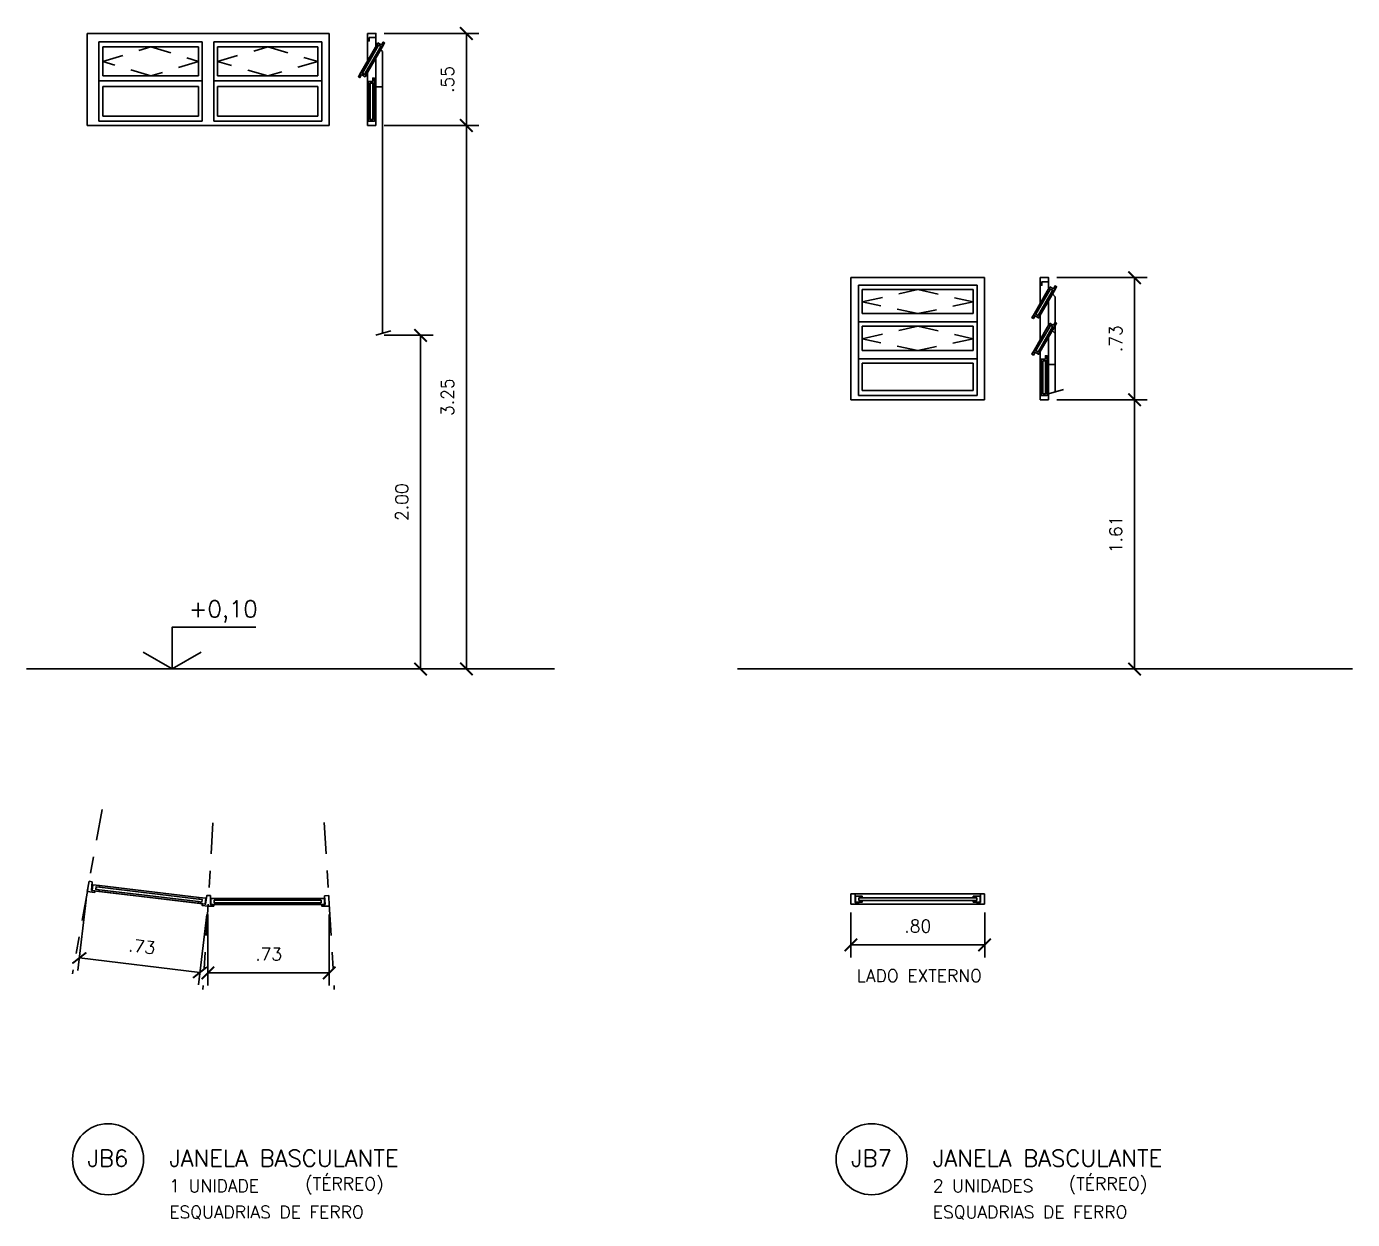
# Model space of a CAD drawing. Header units: millimetres. Extents: x 193 to 586, y 108 to 133.
# Drawn here: x 388.85 to 396.78, y 125.87 to 133 of the extents above; entities that cross this region are included whole.
import ezdxf

# ---------------------------------------------------------------- set-up
doc = ezdxf.new("R2010")
doc.units = ezdxf.units.MM
doc.linetypes.add('CENTER', pattern=[0.6, 0.375, -0.075, 0.075, -0.075])
doc.linetypes.add('HIDDEN', pattern=[0.375, 0.25, -0.125])
for name, color, linetype in [('CAIX', 2, 'Continuous'), ('CAIXN', 7, 'Continuous'), ('COTAS', 1, 'Continuous'), ('EIXOS', 141, 'CENTER'), ('LPROJ', 7, 'HIDDEN'), ('LVISTA01', 8, 'Continuous'), ('LVISTA02', 1, 'Continuous'), ('NOTAS', 2, 'Continuous'), ('REVEST', 2, 'Continuous')]:
    doc.layers.add(name, color=color, linetype=linetype)
doc.styles.add('100-50', font='romans.shx', dxfattribs={"height": 0.125})
doc.styles.add('60-50', font='romans.shx', dxfattribs={"height": 0.075})
doc.styles.add('80-50', font='romans.shx', dxfattribs={"height": 0.1})
doc.dimstyles.new('50', dxfattribs={"dimtxt": 0.1, "dimasz": 2.5, "dimexe": 1.25, "dimexo": 0.625, "dimgap": 0.075, "dimtad": 1, "dimzin": 0, "dimdsep": 46, "dimtxsty": '60-50', "dimcen": 2.5, "dimclrt": 3, "dimadec": 0, "dimazin": 0, "dimtfac": 1, "dimtmove": 0, "dimatfit": 3, "dimfxl": 1, "dimarcsym": 0})

# ---------------------------------------------------------------- blocks, each defined once
blk = doc.blocks.new('_ARCHTICK')
at = {"color": 0, "linetype": 'ByBlock', "const_width": 0.15}
blk.add_lwpolyline([(-0.5, -0.5), (0.5, 0.5)], dxfattribs=at)
blk = doc.blocks.new('*D124')
at = {"color": 0, "linetype": 'ByBlock'}
for p, q in [((183.0079, 230.482), (183.008, 230.0576)), ((183.7338, 230.4822), (183.7339, 230.0578)), ((183.008, 230.1326), (183.7339, 230.1328))]:
    blk.add_line(p, q, dxfattribs=at)
at = {"layer": 'DEFPOINTS', "color": 0, "linetype": 'ByBlock'}
for p in [(183.0079, 230.532), (183.7338, 230.5322), (183.7339, 230.1328)]:
    blk.add_point(p, dxfattribs=at)
at = {"color": 0, "linetype": 'ByBlock', "xscale": 0.075, "yscale": 0.075, "zscale": 0.075}
for p, rotation in [((183.008, 230.1326), 180.0129315404788), ((183.7339, 230.1328), 0.01293154047883097)]:
    blk.add_blockref('_ARCHTICK', p, dxfattribs=dict(at, rotation=rotation))
at = {"color": 3, "linetype": 'ByBlock', "insert": (183.3709, 230.2452), "char_height": 0.075, "attachment_point": 5, "rotation": 0.01293, "style": '60-50'}
blk.add_mtext('.73', dxfattribs=at)
blk = doc.blocks.new('*D125')
at = {"color": 0, "linetype": 'ByBlock'}
for p, q in [((182.2805, 230.5689), (182.23, 230.1475)), ((183.0019, 230.4824), (182.9513, 230.061)), ((182.2389, 230.222), (182.9602, 230.1355))]:
    blk.add_line(p, q, dxfattribs=at)
at = {"layer": 'DEFPOINTS', "color": 0, "linetype": 'ByBlock'}
for p in [(182.2865, 230.6185), (183.0078, 230.532), (182.9602, 230.1355)]:
    blk.add_point(p, dxfattribs=at)
at = {"color": 0, "linetype": 'ByBlock', "xscale": 0.075, "yscale": 0.075, "zscale": 0.075}
for p, rotation in [((182.2389, 230.222), 173.1596565439788), ((182.9602, 230.1355), 353.1596565439788)]:
    blk.add_blockref('_ARCHTICK', p, dxfattribs=dict(at, rotation=rotation))
at = {"color": 3, "linetype": 'ByBlock', "insert": (182.613, 230.2904), "char_height": 0.075, "attachment_point": 5, "rotation": 353.15966, "style": '60-50'}
blk.add_mtext('.73', dxfattribs=at)
blk = doc.blocks.new('*D126')
at = {"color": 0, "linetype": 'ByBlock'}
for p, q in [((180.6448, 235.7498), (181.2105, 235.7498)), ((181.1355, 235.7498), (181.1355, 235.1999)), ((180.6448, 235.1999), (181.2105, 235.1999))]:
    blk.add_line(p, q, dxfattribs=at)
at = {"layer": 'DEFPOINTS', "color": 0, "linetype": 'ByBlock'}
for p in [(180.5948, 235.7498), (180.5948, 235.1999), (181.1355, 235.1999)]:
    blk.add_point(p, dxfattribs=at)
at = {"color": 0, "linetype": 'ByBlock', "xscale": 0.075, "yscale": 0.075, "zscale": 0.075}
for p, rotation in [((181.1355, 235.7498), 90), ((181.1355, 235.1999), 270)]:
    blk.add_blockref('_ARCHTICK', p, dxfattribs=dict(at, rotation=rotation))
at = {"color": 3, "linetype": 'ByBlock', "insert": (181.023, 235.4749), "char_height": 0.075, "attachment_point": 5, "rotation": 90, "style": '60-50'}
blk.add_mtext('.55', dxfattribs=at)
blk = doc.blocks.new('*D127')
at = {"color": 0, "linetype": 'ByBlock'}
for p, q in [((181.1355, 235.1999), (181.1355, 231.9498)), ((181.1343, 231.9498), (181.0605, 231.9498))]:
    blk.add_line(p, q, dxfattribs=at)
at = {"layer": 'DEFPOINTS', "color": 0, "linetype": 'ByBlock'}
for p in [(180.5948, 235.1999), (181.1355, 231.9498), (181.1843, 231.9498)]:
    blk.add_point(p, dxfattribs=at)
at = {"color": 0, "linetype": 'ByBlock', "xscale": 0.075, "yscale": 0.075, "zscale": 0.075}
for p, rotation in [((181.1355, 235.1999), 90), ((181.1355, 231.9498), 270)]:
    blk.add_blockref('_ARCHTICK', p, dxfattribs=dict(at, rotation=rotation))
at = {"color": 3, "linetype": 'ByBlock', "insert": (181.023, 233.5749), "char_height": 0.075, "attachment_point": 5, "rotation": 90, "style": '60-50'}
blk.add_mtext('3.25', dxfattribs=at)
blk = doc.blocks.new('*D128')
at = {"color": 0, "linetype": 'ByBlock'}
for p, q in [((180.6448, 233.9449), (180.9371, 233.9449)), ((180.8621, 233.9449), (180.8621, 231.9498)), ((180.8633, 231.9498), (180.9371, 231.9498))]:
    blk.add_line(p, q, dxfattribs=at)
at = {"layer": 'DEFPOINTS', "color": 0, "linetype": 'ByBlock'}
for p in [(180.5948, 233.9449), (180.8133, 231.9498), (180.8621, 231.9498)]:
    blk.add_point(p, dxfattribs=at)
at = {"color": 0, "linetype": 'ByBlock', "xscale": 0.075, "yscale": 0.075, "zscale": 0.075}
for p, rotation in [((180.8621, 233.9449), 90), ((180.8621, 231.9498), 270)]:
    blk.add_blockref('_ARCHTICK', p, dxfattribs=dict(at, rotation=rotation))
at = {"color": 3, "linetype": 'ByBlock', "insert": (180.7496, 232.9474), "char_height": 0.075, "attachment_point": 5, "rotation": 90, "style": '60-50'}
blk.add_mtext('2.00', dxfattribs=at)
blk = doc.blocks.new('*D129')
at = {"color": 0, "linetype": 'ByBlock'}
for p, q in [((163.7356, 230.4937), (163.7356, 230.2252)), ((164.5356, 230.4937), (164.5356, 230.2252)), ((163.7356, 230.3002), (164.5356, 230.3002))]:
    blk.add_line(p, q, dxfattribs=at)
at = {"layer": 'DEFPOINTS', "color": 0, "linetype": 'ByBlock'}
for p in [(163.7356, 230.5437), (164.5356, 230.5437), (164.5356, 230.3002)]:
    blk.add_point(p, dxfattribs=at)
at = {"color": 0, "linetype": 'ByBlock', "xscale": 0.075, "yscale": 0.075, "zscale": 0.075, "rotation": 180}
blk.add_blockref('_ARCHTICK', (163.7356, 230.3002), dxfattribs=at)
at = {"color": 0, "linetype": 'ByBlock', "xscale": 0.075, "yscale": 0.075, "zscale": 0.075}
blk.add_blockref('_ARCHTICK', (164.5356, 230.3002), dxfattribs=at)
at = {"color": 3, "linetype": 'ByBlock', "insert": (164.1356, 230.4127), "char_height": 0.075, "attachment_point": 5, "style": '60-50'}
blk.add_mtext('.80', dxfattribs=at)
blk = doc.blocks.new('*D130')
at = {"color": 0, "linetype": 'ByBlock'}
for p, q in [((186.7585, 234.2898), (187.2976, 234.2898)), ((187.2226, 234.2898), (187.2226, 233.5599)), ((186.7585, 233.5599), (187.2976, 233.5599))]:
    blk.add_line(p, q, dxfattribs=at)
at = {"layer": 'DEFPOINTS', "color": 0, "linetype": 'ByBlock'}
for p in [(186.7085, 234.2898), (186.7085, 233.5599), (187.2226, 233.5599)]:
    blk.add_point(p, dxfattribs=at)
at = {"color": 0, "linetype": 'ByBlock', "xscale": 0.075, "yscale": 0.075, "zscale": 0.075}
for p, rotation in [((187.2226, 234.2898), 90), ((187.2226, 233.5599), 270)]:
    blk.add_blockref('_ARCHTICK', p, dxfattribs=dict(at, rotation=rotation))
at = {"color": 3, "linetype": 'ByBlock', "insert": (187.1101, 233.9249), "char_height": 0.075, "attachment_point": 5, "rotation": 90, "style": '60-50'}
blk.add_mtext('.73', dxfattribs=at)
blk = doc.blocks.new('*D131')
at = {"color": 0, "linetype": 'ByBlock'}
for p, q in [((187.2226, 233.5599), (187.2226, 231.9498)), ((187.1901, 231.9498), (187.1476, 231.9498))]:
    blk.add_line(p, q, dxfattribs=at)
at = {"layer": 'DEFPOINTS', "color": 0, "linetype": 'ByBlock'}
for p in [(186.7085, 233.5599), (187.2226, 231.9498), (187.2401, 231.9498)]:
    blk.add_point(p, dxfattribs=at)
at = {"color": 0, "linetype": 'ByBlock', "xscale": 0.075, "yscale": 0.075, "zscale": 0.075}
for p, rotation in [((187.2226, 233.5599), 90), ((187.2226, 231.9498), 270)]:
    blk.add_blockref('_ARCHTICK', p, dxfattribs=dict(at, rotation=rotation))
at = {"color": 3, "linetype": 'ByBlock', "insert": (187.1101, 232.7549), "char_height": 0.075, "attachment_point": 5, "rotation": 90, "style": '60-50'}
blk.add_mtext('1.61', dxfattribs=at)

msp = doc.modelspace()

# ---------------------------------------------------------------- linework, layer by layer
at = {"layer": 'CAIX', "color": 1}
for p, q in [((390.6597, 132.9596), (389.2124, 132.9596)), ((390.6597, 132.4097), (390.6597, 132.9596)), ((389.282, 132.4347), (389.282, 132.9091)), ((389.8991, 132.9091), (389.282, 132.9091)), ((389.8991, 132.4347), (389.8991, 132.9091)), ((389.9687, 132.4347), (389.9687, 132.9091)), ((390.6148, 132.9091), (389.9687, 132.9091)), ((390.6148, 132.4347), (390.6148, 132.9091)), ((390.8487, 132.7272), (390.9355, 132.8776)), ((390.889, 132.7271), (390.9758, 132.8774)), ((390.8948, 132.4647), (390.8948, 132.6431)), ((390.9298, 132.4647), (390.9298, 132.6631)), ((390.6597, 132.4097), (389.2124, 132.4097)), ((389.8991, 132.4347), (389.282, 132.4347)), ((390.6148, 132.4347), (389.9687, 132.4347)), ((394.8769, 131.2855), (394.954, 131.4189)), ((394.9172, 131.2853), (394.9943, 131.4187)), ((394.8769, 131.068), (394.954, 131.2014)), ((394.9172, 131.0678), (394.9943, 131.2013)), ((394.9181, 130.8247), (394.9181, 130.983)), ((394.9531, 130.8247), (394.9531, 131.003)), ((389.2861, 127.8648), (389.8812, 127.7933)), ((389.282, 127.83), (389.8771, 127.7586)), ((389.9913, 127.7868), (390.5907, 127.7869)), ((393.8044, 127.8162), (394.5544, 127.8162)), ((389.9913, 127.7518), (390.5907, 127.7519)), ((393.8244, 127.7535), (394.5344, 127.7535))]:
    msp.add_line(p, q, dxfattribs=at)
at = {"layer": 'CAIX'}
for p, q in [((390.8574, 132.7222), (390.9442, 132.8726)), ((390.8804, 132.7321), (390.9672, 132.8824)), ((390.9669, 132.862), (390.9782, 132.8508)), ((390.9782, 132.8508), (390.9782, 131.1667)), ((390.9048, 132.4647), (390.9048, 132.6431)), ((390.9198, 132.4647), (390.9198, 132.6631)), ((390.9298, 132.641), (390.9782, 132.641)), ((394.8856, 131.2805), (394.9626, 131.4139)), ((394.9086, 131.2903), (394.9856, 131.4237)), ((394.9846, 131.402), (395.0015, 131.3852)), ((395.0015, 131.3852), (395.0015, 131.2317)), ((390.9388, 131.1547), (391.027, 131.1817)), ((394.8856, 131.063), (394.9626, 131.1964)), ((394.9086, 131.0728), (394.9856, 131.2063)), ((394.9837, 131.183), (395.0015, 131.1652)), ((395.0015, 131.2137), (395.0015, 130.8167)), ((394.9281, 130.8247), (394.9281, 130.983)), ((394.9431, 130.8247), (394.9431, 131.003)), ((394.9531, 130.9809), (395.0015, 130.9809)), ((394.9621, 130.8047), (395.0503, 130.8317)), ((389.2235, 127.89), (389.2124, 127.8283)), ((389.2415, 127.8867), (389.2235, 127.89)), ((389.2379, 127.8353), (389.2415, 127.8867)), ((389.88, 127.7834), (389.2849, 127.8548)), ((389.2124, 127.8283), (389.2571, 127.823)), ((389.2582, 127.8329), (389.2379, 127.8353)), ((389.2571, 127.823), (389.2582, 127.8329)), ((389.2831, 127.8399), (389.8783, 127.7685)), ((390.5907, 127.7769), (389.9913, 127.7768)), ((389.9913, 127.7618), (390.5907, 127.7619)), ((393.7794, 127.7535), (393.7794, 127.8162)), ((394.5117, 127.791), (393.8472, 127.791)), ((394.5117, 127.776), (393.8472, 127.776)), ((394.5794, 127.7535), (394.5794, 127.8162))]:
    msp.add_line(p, q, dxfattribs=at)
for points in [[(390.8888, 132.9596), (390.8888, 132.9146), (390.8988, 132.9146), (390.8988, 132.9346), (390.9388, 132.9346), (390.9388, 132.9596)], [(390.9388, 132.4097), (390.9388, 132.4547), (390.9298, 132.4547), (390.9298, 132.4347), (390.8888, 132.4347), (390.8888, 132.4097)], [(394.9121, 131.4996), (394.9121, 131.4546), (394.9221, 131.4546), (394.9221, 131.4746), (394.9621, 131.4746), (394.9621, 131.4996)], [(394.9621, 130.7697), (394.9621, 130.8147), (394.9531, 130.8147), (394.9531, 130.7947), (394.9121, 130.7947), (394.9121, 130.7697)], [(389.2464, 127.8695), (389.2861, 127.8648), (389.2849, 127.8548), (389.2651, 127.8572), (389.2633, 127.8423), (389.2831, 127.8399), (389.282, 127.83), (389.2422, 127.8347)], [(389.9209, 127.7886), (389.8812, 127.7933), (389.88, 127.7834), (389.8999, 127.781), (389.8981, 127.7661), (389.8783, 127.7685), (389.8771, 127.7586), (389.9168, 127.7538)], [(389.9491, 127.8044), (389.9274, 127.8059), (389.9202, 127.7534), (389.9002, 127.7558), (389.899, 127.7459), (389.9338, 127.7418), (389.9687, 127.7418), (389.9687, 127.7518), (389.9488, 127.7518)], [(389.9513, 127.7868), (389.9913, 127.7868), (389.9913, 127.7768), (389.9713, 127.7768), (389.9713, 127.7618), (389.9913, 127.7618), (389.9913, 127.7518), (389.9513, 127.7518)], [(390.6307, 127.7869), (390.5907, 127.7869), (390.5907, 127.7769), (390.6107, 127.7769), (390.6107, 127.7619), (390.5907, 127.7619), (390.5907, 127.7519), (390.6307, 127.7519)], [(393.8072, 127.801), (393.8472, 127.801), (393.8472, 127.791), (393.8272, 127.791), (393.8272, 127.776), (393.8472, 127.776), (393.8472, 127.766), (393.8072, 127.766)], [(394.5517, 127.801), (394.5117, 127.801), (394.5117, 127.791), (394.5317, 127.791), (394.5317, 127.776), (394.5117, 127.776), (394.5117, 127.766), (394.5517, 127.766)]]:
    msp.add_lwpolyline(points, close=True, dxfattribs=at)
for points in [[(390.9505, 132.9036), (390.9592, 132.8986), (390.9592, 132.8986), (390.9722, 132.8911), (390.9822, 132.9084), (390.9908, 132.9034), (390.9758, 132.8774), (390.9542, 132.8899), (390.9442, 132.8726), (390.9355, 132.8776), (390.9505, 132.9036)], [(390.8487, 132.7272), (390.8574, 132.7222), (390.8574, 132.7222), (390.8704, 132.7147), (390.8804, 132.7321), (390.889, 132.7271), (390.874, 132.7011), (390.8524, 132.7136), (390.8424, 132.6963), (390.8337, 132.7013), (390.8487, 132.7272)], [(390.8948, 132.6731), (390.9048, 132.6731), (390.9048, 132.6731), (390.9198, 132.6731), (390.9198, 132.6931), (390.9298, 132.6931), (390.9298, 132.6631), (390.9048, 132.6631), (390.9048, 132.6431), (390.8948, 132.6431), (390.8948, 132.6731)], [(390.9298, 132.4647), (390.9298, 132.4347), (390.8948, 132.4347), (390.8948, 132.4647), (390.9048, 132.4647), (390.9048, 132.4447), (390.9198, 132.4447), (390.9198, 132.4647), (390.9298, 132.4647)], [(394.969, 131.4449), (394.9776, 131.4399), (394.9776, 131.4399), (394.9906, 131.4324), (395.0006, 131.4497), (395.0093, 131.4447), (394.9943, 131.4187), (394.9726, 131.4312), (394.9626, 131.4139), (394.954, 131.4189), (394.969, 131.4449)], [(394.8769, 131.2855), (394.8856, 131.2805), (394.8856, 131.2805), (394.8986, 131.273), (394.9086, 131.2903), (394.9172, 131.2853), (394.9022, 131.2593), (394.8806, 131.2718), (394.8706, 131.2545), (394.8619, 131.2595), (394.8769, 131.2855)], [(394.969, 131.2274), (394.9776, 131.2224), (394.9776, 131.2224), (394.9906, 131.2149), (395.0006, 131.2322), (395.0093, 131.2272), (394.9943, 131.2013), (394.9726, 131.2138), (394.9626, 131.1964), (394.954, 131.2014), (394.969, 131.2274)], [(394.8769, 131.068), (394.8856, 131.063), (394.8856, 131.063), (394.8986, 131.0555), (394.9086, 131.0728), (394.9172, 131.0678), (394.9022, 131.0419), (394.8806, 131.0544), (394.8706, 131.037), (394.8619, 131.042), (394.8769, 131.068)], [(394.9181, 131.013), (394.9281, 131.013), (394.9281, 131.013), (394.9431, 131.013), (394.9431, 131.033), (394.9531, 131.033), (394.9531, 131.003), (394.9281, 131.003), (394.9281, 130.983), (394.9181, 130.983), (394.9181, 131.013)], [(394.9531, 130.8247), (394.9531, 130.7947), (394.9181, 130.7947), (394.9181, 130.8247), (394.9281, 130.8247), (394.9281, 130.8047), (394.9431, 130.8047), (394.9431, 130.8247), (394.9531, 130.8247)], [(390.6597, 127.7419), (390.6147, 127.7419), (390.6147, 127.7519), (390.6341, 127.7519), (390.6312, 127.803), (390.656, 127.8045), (390.6597, 127.7419)], [(393.7794, 127.7535), (393.8244, 127.7535), (393.8244, 127.7635), (393.8044, 127.7635), (393.8044, 127.8162), (393.7794, 127.8162)], [(394.5794, 127.7535), (394.5344, 127.7535), (394.5344, 127.7635), (394.5544, 127.7635), (394.5544, 127.8162), (394.5794, 127.8162)]]:
    msp.add_lwpolyline(points, dxfattribs=at)
at = {"layer": 'CAIXN', "color": 8, "ltscale": 0.5}
for centre in [(389.3365, 126.2284), (393.9035, 126.2284)]:
    msp.add_circle(centre, 0.2125, dxfattribs=at)
at = {"layer": 'COTAS'}
for p, q in [((389.2124, 132.4097), (389.2124, 132.9596)), ((389.9202, 127.7534), (389.2379, 127.8353))]:
    msp.add_line(p, q, dxfattribs=at)
at = {"layer": 'EIXOS', "ltscale": 0.5}
for p, q in [((389.3015, 128.3201), (389.1232, 127.3363)), ((389.9635, 128.2406), (389.9039, 127.2426)), ((390.6298, 128.2408), (390.6897, 127.2428))]:
    msp.add_line(p, q, dxfattribs=at)
at = {"layer": 'LPROJ', "ltscale": 0.5}
for p, q in [((389.3055, 132.7923), (389.5919, 132.8791)), ((389.5919, 132.8791), (389.8784, 132.7923)), ((389.9913, 132.7923), (390.2916, 132.8791)), ((390.2916, 132.8791), (390.592, 132.7923)), ((389.5919, 132.7055), (389.3055, 132.7923)), ((389.8784, 132.7923), (389.5919, 132.7055)), ((390.2916, 132.7055), (389.9913, 132.7923)), ((390.592, 132.7923), (390.2916, 132.7055)), ((393.8472, 131.3542), (394.1794, 131.4287)), ((394.1794, 131.4287), (394.5117, 131.3542)), ((394.1794, 131.2846), (393.8472, 131.3542)), ((394.5117, 131.3542), (394.1794, 131.2846)), ((393.8472, 131.1342), (394.1794, 131.2087)), ((394.1794, 131.2087), (394.5117, 131.1342)), ((394.1794, 131.0646), (393.8472, 131.1342)), ((394.5117, 131.1342), (394.1794, 131.0646))]:
    msp.add_line(p, q, dxfattribs=at)
at = {"layer": 'LVISTA01'}
for p, q in [((389.3055, 132.7055), (389.3055, 132.8791)), ((389.8784, 132.8791), (389.3055, 132.8791)), ((389.8784, 132.7055), (389.8784, 132.8791)), ((389.9913, 132.7055), (389.9913, 132.8791)), ((390.592, 132.8791), (389.9913, 132.8791)), ((390.592, 132.7055), (390.592, 132.8791)), ((389.8784, 132.7055), (389.3055, 132.7055)), ((390.592, 132.7055), (389.9913, 132.7055)), ((389.9012, 132.6755), (389.282, 132.6755)), ((389.8784, 132.6431), (389.3055, 132.6431)), ((389.3055, 132.6431), (389.3055, 132.4647)), ((389.8784, 132.6431), (389.8784, 132.4647)), ((390.6148, 132.6755), (389.9687, 132.6755)), ((390.592, 132.6431), (389.9913, 132.6431)), ((389.9913, 132.6431), (389.9913, 132.4647)), ((390.592, 132.6431), (390.592, 132.4647)), ((389.8784, 132.4647), (389.3055, 132.4647)), ((390.592, 132.4647), (389.9913, 132.4647)), ((393.8472, 131.4287), (393.8472, 131.2846)), ((394.5117, 131.4287), (393.8472, 131.4287)), ((394.5117, 131.4287), (394.5117, 131.2846)), ((394.5117, 131.2846), (393.8472, 131.2846)), ((394.5344, 131.2346), (393.8244, 131.2346)), ((394.5117, 131.2087), (393.8472, 131.2087)), ((393.8472, 131.2087), (393.8472, 131.0646)), ((394.5117, 131.2087), (394.5117, 131.0646)), ((394.5344, 131.0146), (393.8244, 131.0146)), ((394.5117, 131.0646), (393.8472, 131.0646)), ((394.5117, 130.9887), (393.8472, 130.9887)), ((393.8472, 130.9887), (393.8472, 130.8247)), ((394.5117, 130.9887), (394.5117, 130.8247)), ((394.5117, 130.8247), (393.8472, 130.8247))]:
    msp.add_line(p, q, dxfattribs=at)
at = {"layer": 'LVISTA02'}
for p, q in [((390.9388, 132.8832), (390.9388, 132.9346)), ((390.8888, 132.9146), (390.8888, 132.7966)), ((390.9388, 132.4547), (390.9388, 132.8132)), ((390.8888, 132.7266), (390.8888, 132.4347)), ((393.7794, 131.4996), (393.7794, 130.7697)), ((394.5794, 131.4996), (393.7794, 131.4996)), ((394.5794, 131.4996), (394.5794, 130.7697)), ((393.8244, 131.4556), (393.8244, 130.7947)), ((394.5344, 131.4556), (393.8244, 131.4556)), ((394.5344, 131.4556), (394.5344, 130.7947)), ((394.9121, 131.4546), (394.9121, 131.3509)), ((394.9121, 131.4546), (394.9121, 131.3463)), ((394.9621, 131.433), (394.9621, 131.4746)), ((394.9621, 131.2155), (394.9621, 131.363)), ((394.9121, 131.2763), (394.9121, 131.1289)), ((394.9621, 130.8147), (394.9621, 131.1455)), ((394.9121, 131.0589), (394.9121, 130.7947)), ((394.5344, 130.7947), (393.8244, 130.7947)), ((394.5794, 130.7697), (393.7794, 130.7697))]:
    msp.add_line(p, q, dxfattribs=at)
at = {"layer": 'NOTAS'}
msp.add_lwpolyline([(390.2196, 129.4096), (389.7196, 129.4096), (389.7196, 129.1596)], dxfattribs=at)
at = {"layer": 'NOTAS', "color": 3}
msp.add_lwpolyline([(389.5464, 129.2596), (389.7196, 129.1596), (389.8929, 129.2596)], dxfattribs=at)
at = {"layer": 'REVEST'}
for p, q in [((392.0064, 129.1596), (388.8488, 129.1596)), ((393.1004, 129.1596), (396.7794, 129.1596))]:
    msp.add_line(p, q, dxfattribs=at)

# ---------------------------------------------------------------- texts
at = {"layer": 'CAIXN', "ltscale": 0.5, "char_height": 0.075, "style": '60-50'}
for s, insert, attachment_point in [('LADO EXTERNO', (394.1887, 127.3256), 5), ('1 UNIDADE', (389.7024, 126.0691), 4), ('(TÉRREO)', (390.5151, 126.0691), 4), ('2 UNIDADES', (394.2694, 126.0691), 4), ('(TÉRREO)', (395.0822, 126.0691), 4), ('ESQUADRIAS DE FERRO', (389.7024, 125.9092), 4), ('ESQUADRIAS DE FERRO', (394.2694, 125.9092), 4)]:
    msp.add_mtext(s, dxfattribs=dict(at, insert=insert, attachment_point=attachment_point))
at = {"layer": 'CAIXN', "color": 2, "ltscale": 0.5, "char_height": 0.1, "style": '100-50'}
for s, insert, attachment_point in [('JB6', (389.3354, 126.2341), 5), ('JANELA BASCULANTE', (389.7025, 126.2341), 4), ('JB7', (393.9025, 126.2341), 5), ('JANELA BASCULANTE', (394.2696, 126.2341), 4)]:
    msp.add_mtext(s, dxfattribs=dict(at, insert=insert, attachment_point=attachment_point))
at = {"layer": 'NOTAS', "color": 3, "style": '80-50'}
msp.add_text('+0,10', height=0.1, dxfattribs=at).set_placement((389.8199, 129.4687))

# ---------------------------------------------------------------- dimensions: what is measured, and where the dimension line sits
at = {"layer": 'COTAS'}
for base, p1, p2, override, picture, middle, set_off in [((391.4795, 132.4097), (390.9388, 132.9596), (390.9388, 132.4097), {"dimasz": 0.075, "dimexe": 0.075, "dimexo": 0.05, "dimzin": 4, "dimblk1": 'ARCHTICK', "dimblk2": 'ARCHTICK', "dimsah": 1, "dimtmove": 2}, '*D126', (391.367, 132.6847), (210.344, -102.7902)), ((391.4795, 129.1596), (390.9388, 132.4097), (391.5283, 129.1596), {"dimasz": 0.075, "dimexe": 0.075, "dimexo": 0.05, "dimzin": 4, "dimblk1": 'ARCHTICK', "dimblk2": 'ARCHTICK', "dimsah": 1, "dimse1": 1, "dimtmove": 2}, '*D127', (391.367, 130.7847), (210.344, -102.7902)), ((395.4762, 130.7697), (394.9621, 131.4996), (394.9621, 130.7697), {"dimasz": 0.075, "dimexe": 0.075, "dimexo": 0.05, "dimzin": 4, "dimblk1": 'ARCHTICK', "dimblk2": 'ARCHTICK', "dimsah": 1, "dimtmove": 2}, '*D130', (395.3637, 131.1347), (208.2536, -102.7902)), ((391.2061, 129.1596), (390.9388, 131.1547), (391.1573, 129.1596), {"dimasz": 0.075, "dimexe": 0.075, "dimexo": 0.05, "dimzin": 4, "dimblk1": 'ARCHTICK', "dimblk2": 'ARCHTICK', "dimsah": 1, "dimtmove": 2}, '*D128', (391.0936, 130.1572), (210.344, -102.7902)), ((395.4762, 129.1596), (394.9621, 130.7697), (395.4937, 129.1596), {"dimasz": 0.075, "dimexe": 0.075, "dimexo": 0.05, "dimzin": 4, "dimblk1": 'ARCHTICK', "dimblk2": 'ARCHTICK', "dimsah": 1, "dimse1": 1, "dimtmove": 2}, '*D131', (395.3637, 129.9647), (208.2536, -102.7902))]:
    dim = msp.add_linear_dim(base=base, p1=p1, p2=p2, angle=90, dimstyle='50', override=override, dxfattribs=at)
    dim.commit()
    dim.dimension.update_dxf_attribs({"geometry": picture, "text_midpoint": middle, "insert": set_off})
for p1, p2, picture, middle in [((389.2124, 127.8283), (389.9337, 127.7418), '*D125', (389.5389, 127.5002)), ((389.9338, 127.7418), (390.6597, 127.7419), '*D124', (390.2968, 127.455))]:
    dim = msp.add_aligned_dim(p1=p1, p2=p2, distance=-0.3994, dimstyle='50', override={"dimasz": 0.075, "dimexe": 0.075, "dimexo": 0.05, "dimzin": 4, "dimblk1": 'ARCHTICK', "dimblk2": 'ARCHTICK', "dimsah": 1, "dimtmove": 2}, dxfattribs=at)
    dim.commit()
    dim.dimension.update_dxf_attribs({"geometry": picture, "text_midpoint": middle, "insert": (206.9259, -102.7902)})
dim = msp.add_linear_dim(base=(394.5794, 127.51), p1=(393.7794, 127.7535), p2=(394.5794, 127.7535), dimstyle='50', override={"dimasz": 0.075, "dimexe": 0.075, "dimexo": 0.05, "dimzin": 4, "dimblk1": 'ARCHTICK', "dimblk2": 'ARCHTICK', "dimsah": 1, "dimtmove": 2}, dxfattribs=at)
dim.commit()
dim.dimension.update_dxf_attribs({"geometry": '*D129', "text_midpoint": (394.1794, 127.6225), "insert": (230.0439, -102.7902)})

doc.saveas('drawing.dxf')
